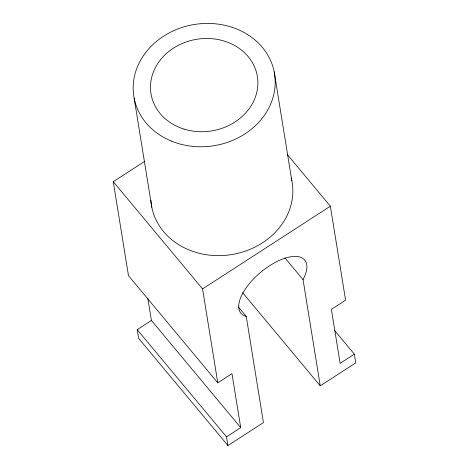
<?xml version="1.0" encoding="UTF-8"?>
<svg xmlns="http://www.w3.org/2000/svg" width="469" height="469" viewBox="0 0 469 469"><rect width="100%" height="100%" fill="white"/><g stroke="black" fill="none" stroke-linecap="round" stroke-linejoin="round"><path stroke-width="0.7" d="M238.293 306.855L246.243 316.399L263.437 422.581L227.934 445.55L226.527 436.844L240.726 427.652L231.979 373.664L217.78 382.851L128.477 275.655L113.258 181.696L144.593 161.424M227.934 445.55L138.631 338.354L137.218 329.643L151.423 320.456L147.805 298.143M217.78 382.851L202.561 288.898L330.369 206.208L287.356 154.571M334.696 330.581L354.329 354.154L340.131 363.34L331.39 309.347L345.589 300.16L330.369 206.208M242.625 292.662L320.239 385.829L355.742 362.859L354.329 354.154M246.243 316.399L245.047 316.036A41.524 18.778 -39.8 0 1 248.898 284.208A41.524 18.778 -39.8 0 1 293.072 256.49A41.524 18.778 -39.8 0 1 303.044 279.647L320.239 385.829M284.806 257.757L303.044 279.647M113.258 181.696L202.561 288.898M151.423 320.456L240.726 427.652M137.218 329.643L226.527 436.844M274.189 71.81L291.818 180.659M134.181 98.39L151.809 207.245M291.196 177.927A71.265 61.404 -9.2 0 1 231.428 254.597A71.265 61.404 -9.2 0 1 150.895 200.292M171.437 141.105A71.265 61.404 -9.2 0 0 275.145 79.46A71.265 61.404 -9.2 0 0 165.973 34.729A71.265 61.404 -9.2 0 0 171.437 141.105M184.018 129.098A53.882 46.425 -9.2 0 0 257.375 76.482A53.882 46.425 -9.2 0 0 171.162 49.72A53.882 46.425 -9.2 0 0 184.018 129.098"/></g></svg>
